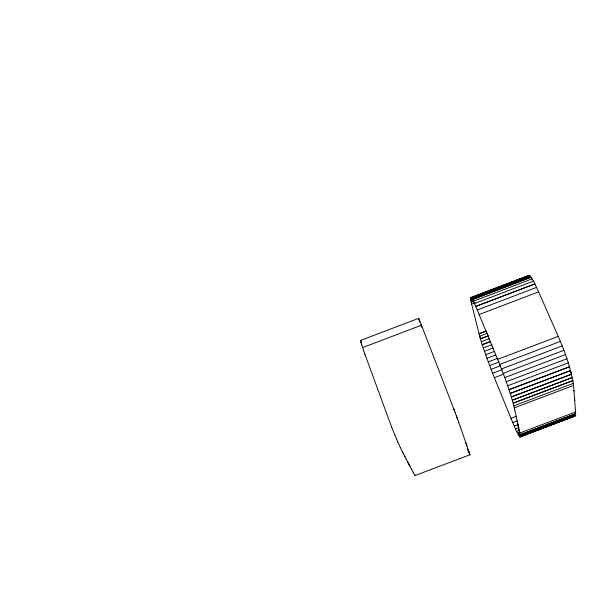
<?xml version="1.0" encoding="UTF-8"?>
<svg xmlns="http://www.w3.org/2000/svg" width="606" height="606" viewBox="0 0 606 606"><rect width="100%" height="100%" fill="white"/><g stroke="black" fill="none" stroke-linecap="round" stroke-linejoin="round"><path stroke-width="0.91" d="M520.115 434.229L518.365 434.896L519.948 436.941L519.683 432.995L514.706 409.633M413.284 472.612L415.034 475.475L415.262 474.998M360.759 340.837L360.782 340.352L418.625 318.377L419.193 319.567M574.882 416.125L519.925 436.881L575.329 415.83L575.7 413.709L520.031 434.744L575.677 413.656L574.533 397.998M519.948 436.941L575.336 415.83L575.602 415.004L520.153 435.888M468.892 451.599L469.877 454.818L469.741 454.152M469.855 454.765L469.309 453.614M469.885 454.795L415.171 475.468M470.771 297.591L470.809 300.235L531.091 277.237L530.136 276.056L471.657 298.341L471.385 298.008M528.682 275.51L529.386 275.533M470.839 297.569L471.68 298.402L530.152 276.116L529.364 275.472L470.574 297.91L528.788 275.488L470.748 297.531L471.135 297.735M473.786 301.015L471.15 302.015L471.642 304.03L475.134 302.697M532.174 278.843L471.173 302.076L470.786 300.175L531.076 277.177L533.454 281.063L474.407 303.606L472.385 299.546M536.59 287.38L477.225 309.984L475.695 306.431L534.916 283.873L538.62 291.857L479.126 314.537L477.217 309.954M486.11 331.043L479.058 333.724L481.293 341.632L489.148 338.701M486.126 331.096L479.081 333.77L471.688 304.25M487.61 333.186L479.694 336.141L480.437 338.777L488.322 335.83M480.46 338.822L488.307 335.785M482.255 344.7L490.193 341.678L482.255 344.7L485.648 354.783L492.595 373.281L510.949 418.291L516.206 416.284M492.125 344.625L483.315 347.965M484.444 351.321L493.231 347.988M485.648 354.783L494.413 351.45M486.906 358.313L495.663 354.987M488.224 361.911L497.852 358.26M489.595 365.577L499.223 361.933M560.383 341.413L558.224 336.375L497.624 359.373L499.685 364.441L560.383 341.398L563.928 350.291L565.496 354.563L504.745 377.576L506.268 381.742M491.049 369.357L500.677 365.706M499.685 364.441L501.473 368.971L562.232 345.92M492.595 373.281L502.23 369.615M501.473 368.971L503.162 373.334L563.928 350.298M494.375 377.682L504.018 374.008M569.504 366.804L509.025 389.711L507.684 385.787L568.292 362.835L566.936 358.722M513.865 405.876L511.343 396.93L571.503 374.213L511.366 396.983L509.01 389.673L569.481 366.766L572.875 380.629L513.153 403.172L572.852 380.576L573.314 383.378L513.843 405.823L514.32 407.846L573.534 385.439L573.284 383.325M518.584 424.351L514.191 426.048L512.721 422.587L517.115 420.928M519.228 430.343L516.585 431.396L515.456 428.919L518.986 427.586M520.16 432.343L517.554 433.388L520.175 432.396M517.403 422.268L519.706 433.055L575.632 411.928M520.137 434.29L518.38 434.949L516.57 431.343M519.584 436.737L574.291 416.004M360.782 340.352L361.282 340.784M565.496 354.563L566.951 358.744L506.252 381.727L507.692 385.795M471.657 298.341L472.407 299.599M411.474 469.15L411.262 468.741M413.307 472.672L411.451 469.097M402.452 451.834L408.944 464.287M409.171 464.719L409.398 465.158M409.679 465.696L409.959 466.241M403.119 453.129L403.437 453.742M404.702 456.166L405.02 456.772M406.262 459.159L406.573 459.757M407.49 461.522L411.285 468.794M402.475 451.894L400.324 447.501M400.346 447.554L397.763 441.819M474.407 303.606L475.702 306.469L534.924 283.911L533.469 281.108M418.791 318.65L418.981 319.074M558.224 336.398L538.62 291.887M514.183 426.018L515.471 428.957M396.339 438.532L397.778 441.865M394.854 435.002L396.354 438.577M419.17 319.506L421.503 325.24M468.756 452.288L469.044 452.977M512.729 422.609L510.949 418.299M394.862 435.047L391.741 427.366M468.067 450.591L468.256 451.069M467.431 449.008L467.87 450.114M391.749 427.389L364.948 354.351M503.154 373.334L504.753 377.591M455.03 412.254L421.488 325.195L362.63 347.609L363.676 350.707M453.599 408.429L454.303 410.323M455.015 412.216L458.719 422.306M456.341 415.814L457.575 419.17M458.704 422.253L460.59 427.518M420.769 324.884L421.072 325.733M421.344 326.52L421.625 327.308M460.568 427.465L466.961 445.993M363.661 350.669L364.964 354.381M465.87 442.827L466.029 443.289M466.188 443.751L466.393 444.327M466.59 444.902L468.915 451.659M419.185 320.339L419.397 320.945M419.579 321.491L419.769 322.036M469.021 451.97L469.302 452.796M419.208 320.4L418.625 318.377M361.843 345.125L362.653 347.655M481.293 341.64L482.27 344.738M568.276 362.827L569.496 366.774M361.449 343.814L361.668 344.526M361.259 343.163L361.471 343.867M361.646 344.466L361.858 345.178M479.119 314.506L497.624 359.373M570.617 370.804L571.473 374.144M360.896 341.716L361.04 342.254M361.138 342.678L361.282 343.216M361.017 342.193L361.161 342.731M514.396 408.232L514.752 409.914M360.737 340.777L360.918 341.769M573.587 386.325L573.973 391.105M573.927 390.355L574.715 400.536M570.557 370.561L510.237 393.408L570.579 370.607M572.246 377.515L512.32 400.202L572.276 377.561"/></g></svg>
